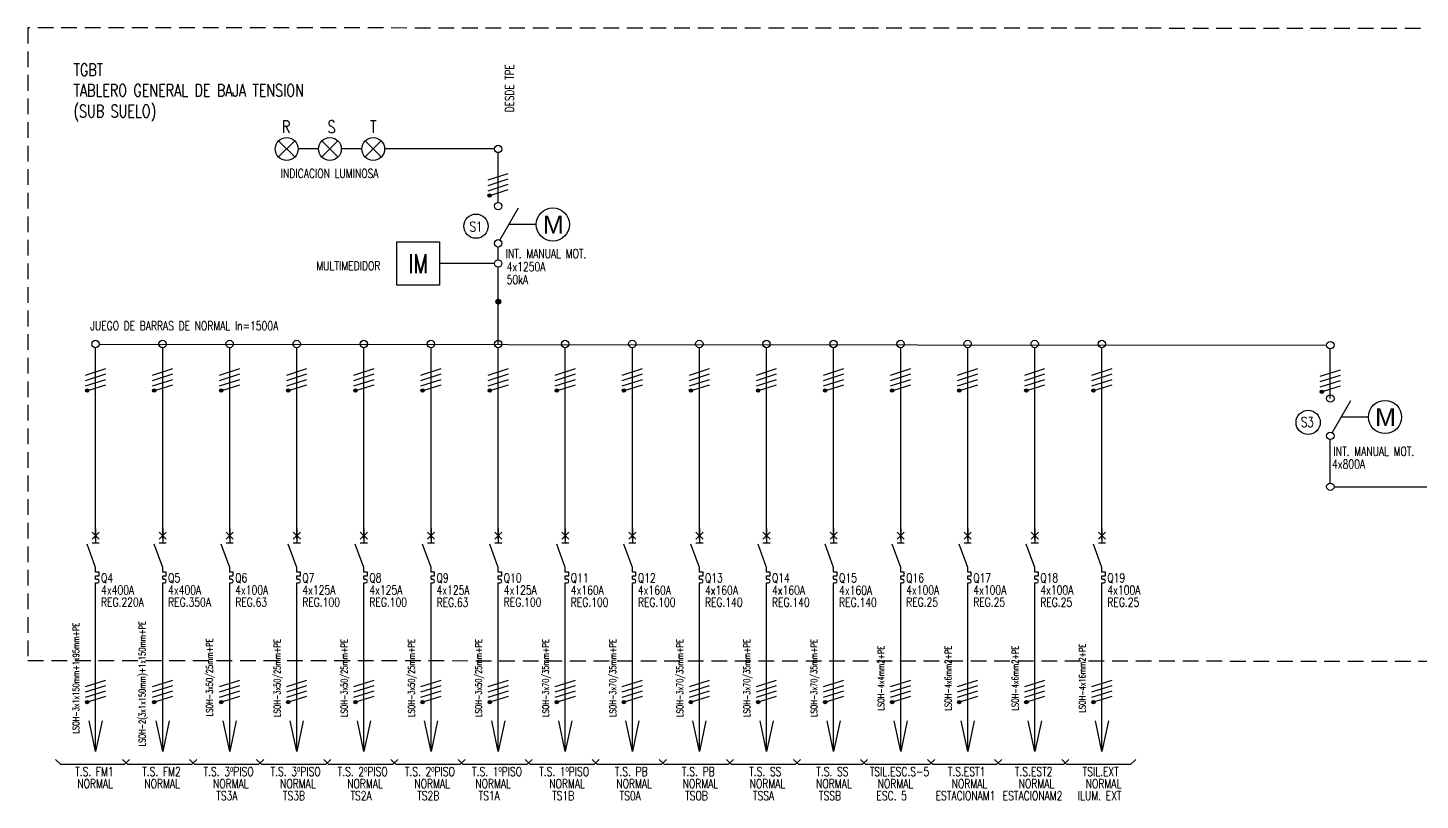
# Model space of a CAD drawing. Header units: millimetres. Extents: x 1657 to 1770, y 2038 to 2082.
# Drawn here: x 1656.92 to 1685.05, y 2062.89 to 2078.5 of the extents above; entities that cross this region are included whole.
import ezdxf
from ezdxf.enums import TextEntityAlignment as Align

# ---------------------------------------------------------------- set-up
doc = ezdxf.new("R2010")
doc.units = ezdxf.units.MM
doc.linetypes.add('OCJ-ESQUEMAS UNIFILARES-CORREGIDOS IDO-REV.br$0$DASHED', pattern=[19.05, 12.7, -6.35])
for name, color, linetype in [('OCJ-ESQUEMAS UNIFILARES-CORREGIDOS IDO-REV.br$0$00-IE-CABLES', 10, 'Continuous'), ('OCJ-ESQUEMAS UNIFILARES-CORREGIDOS IDO-REV.br$0$01-ELE-APARATOS', 170, 'Continuous'), ('OCJ-ESQUEMAS UNIFILARES-CORREGIDOS IDO-REV.br$0$CABLES', 10, 'Continuous'), ('OCJ-ESQUEMAS UNIFILARES-CORREGIDOS IDO-REV.br$0$ELECTRIC', 4, 'Continuous'), ('OCJ-ESQUEMAS UNIFILARES-CORREGIDOS IDO-REV.br$0$TEXTO', 7, 'Continuous')]:
    doc.layers.add(name, color=color, linetype=linetype)
doc.styles.add('OCJ-ESQUEMAS UNIFILARES-CORREGIDOS IDO-REV.br$0$Electricidad', font='ROMANS.SHX', dxfattribs={"width": 0.75, "height": 0.175})
doc.styles.add('OCJ-ESQUEMAS UNIFILARES-CORREGIDOS IDO-REV.br$0$Standard', font='Arial.ttf')

# ---------------------------------------------------------------- blocks, each defined once
blk = doc.blocks.new('OCJ-ESQUEMAS UNIFILARES-CORREGIDOS IDO-REV.br$0$Int-Motoriz')
for p, q in [((0.037, -0.686), (0.412, -0.036)), ((0.768, -0.371), (0.219, -0.371))]:
    blk.add_line(p, q)
for centre, radius in [((0, 0), 0.0741), ((1.101, -0.371), 0.333), ((0, -0.75), 0.0741)]:
    blk.add_circle(centre, radius)
at = {"style": 'OCJ-ESQUEMAS UNIFILARES-CORREGIDOS IDO-REV.br$0$Standard'}
blk.add_text('M', height=0.36, dxfattribs=at).set_placement((0.901, -0.553))
blk = doc.blocks.new('OCJ-ESQUEMAS UNIFILARES-CORREGIDOS IDO-REV.br$0$Unif-Interruptor-Term')
for p, q in [((0, -1.013), (0.045, -1.013)), ((0, -1.103), (0.045, -1.103))]:
    blk.add_line(p, q)
for points in [[(-0.09, 0.177), (0.09, -0.003)], [(-0.09, -0.003), (0.09, 0.177)], [(0, 0.267), (0, -0.093)], [(0, -0.72), (-0.215, -0.128)], [(-0.09, -0.093), (0.09, -0.093)], [(0, -0.833), (0, -0.72)], [(0, -0.923), (0.09, -0.923), (0.09, -0.833), (0, -0.833)], [(0, -1.013), (0, -0.923)], [(0, -1.215), (0, -1.103)]]:
    blk.add_lwpolyline(points)
blk.add_arc((0.045, -1.058), 0.045, 270, 90)

msp = doc.modelspace()

# ---------------------------------------------------------------- hatches: boundary and pattern name
at = {"layer": 'OCJ-ESQUEMAS UNIFILARES-CORREGIDOS IDO-REV.br$0$00-IE-CABLES'}
for points in [[(1666.222, 2075.092, 1), (1666.277, 2075.131, 1)], [(1658.089, 2071.15, 1), (1658.144, 2071.19, 1)], [(1659.444, 2071.15, 1), (1659.499, 2071.19, 1)], [(1660.8, 2071.15, 1), (1660.854, 2071.19, 1)], [(1662.155, 2071.15, 1), (1662.21, 2071.19, 1)], [(1663.51, 2071.15, 1), (1663.565, 2071.19, 1)], [(1664.867, 2071.15, 1), (1664.922, 2071.19, 1)], [(1666.225, 2071.15, 1), (1666.28, 2071.19, 1)], [(1667.58, 2071.15, 1), (1667.635, 2071.19, 1)], [(1668.935, 2071.15, 1), (1668.99, 2071.19, 1)], [(1670.29, 2071.15, 1), (1670.345, 2071.19, 1)], [(1671.645, 2071.15, 1), (1671.7, 2071.19, 1)], [(1673.001, 2071.15, 1), (1673.055, 2071.19, 1)], [(1674.356, 2071.15, 1), (1674.411, 2071.19, 1)], [(1675.711, 2071.15, 1), (1675.766, 2071.19, 1)], [(1677.066, 2071.15, 1), (1677.121, 2071.19, 1)], [(1678.421, 2071.15, 1), (1678.476, 2071.19, 1)], [(1683.037, 2071.127, 1), (1683.092, 2071.167, 1)], [(1658.089, 2064.856, 1), (1658.144, 2064.896, 1)], [(1659.444, 2064.856, 1), (1659.499, 2064.896, 1)], [(1660.8, 2064.856, 1), (1660.854, 2064.896, 1)], [(1662.155, 2064.856, 1), (1662.21, 2064.896, 1)], [(1663.51, 2064.856, 1), (1663.565, 2064.896, 1)], [(1664.867, 2064.856, 1), (1664.922, 2064.896, 1)], [(1666.225, 2064.856, 1), (1666.28, 2064.896, 1)], [(1667.58, 2064.856, 1), (1667.635, 2064.896, 1)], [(1668.935, 2064.856, 1), (1668.99, 2064.896, 1)], [(1670.29, 2064.856, 1), (1670.345, 2064.896, 1)], [(1671.645, 2064.856, 1), (1671.7, 2064.896, 1)], [(1673.001, 2064.856, 1), (1673.055, 2064.896, 1)], [(1674.356, 2064.856, 1), (1674.411, 2064.896, 1)], [(1675.711, 2064.856, 1), (1675.766, 2064.896, 1)], [(1677.066, 2064.856, 1), (1677.121, 2064.896, 1)], [(1678.421, 2064.856, 1), (1678.476, 2064.896, 1)]]:
    msp.add_hatch(color=256, dxfattribs=at).paths.add_polyline_path(points)
at = {"layer": 'OCJ-ESQUEMAS UNIFILARES-CORREGIDOS IDO-REV.br$0$CABLES'}
msp.add_hatch(color=256, dxfattribs=at).paths.add_polyline_path([(1666.467, 2072.997, 1), (1666.386, 2072.938, 1)])

# ---------------------------------------------------------------- linework, layer by layer
at = {"layer": 'OCJ-ESQUEMAS UNIFILARES-CORREGIDOS IDO-REV.br$0$00-IE-CABLES'}
for p, q in [((1662.794, 2076.053), (1662.378, 2076.053)), ((1663.669, 2076.053), (1663.253, 2076.053)), ((1666.348, 2076.053), (1664.128, 2076.053)), ((1666.422, 2074.973), (1666.422, 2075.979)), ((1666.422, 2073.813), (1666.422, 2074.071)), ((1666.348, 2073.739), (1665.238, 2073.739)), ((1666.422, 2072.112), (1666.422, 2073.665)), ((1658.289, 2069.176), (1658.289, 2072.038)), ((1658.361, 2072.112), (1683.162, 2072.089)), ((1659.644, 2069.176), (1659.644, 2072.038)), ((1660.999, 2069.176), (1660.999, 2072.038)), ((1662.354, 2069.176), (1662.354, 2072.038)), ((1663.709, 2069.176), (1663.709, 2072.038)), ((1665.067, 2069.176), (1665.067, 2072.038)), ((1666.424, 2069.176), (1666.424, 2072.038)), ((1667.779, 2069.176), (1667.779, 2072.038)), ((1669.134, 2069.176), (1669.134, 2072.038)), ((1670.49, 2069.176), (1670.49, 2072.038)), ((1671.845, 2069.176), (1671.845, 2072.038)), ((1673.2, 2069.176), (1673.2, 2072.038)), ((1674.555, 2069.176), (1674.555, 2072.038)), ((1675.91, 2069.176), (1675.91, 2072.038)), ((1677.266, 2069.176), (1677.266, 2072.038)), ((1678.621, 2069.176), (1678.621, 2072.038)), ((1683.236, 2071.009), (1683.236, 2072.014)), ((1683.236, 2069.302), (1683.236, 2070.181)), ((1658.289, 2068.171), (1658.289, 2069.176)), ((1659.644, 2068.171), (1659.644, 2069.176)), ((1660.999, 2068.171), (1660.999, 2069.176)), ((1662.354, 2068.171), (1662.354, 2069.176)), ((1663.709, 2068.171), (1663.709, 2069.176)), ((1665.067, 2068.171), (1665.067, 2069.176)), ((1666.424, 2068.171), (1666.424, 2069.176)), ((1667.779, 2068.171), (1667.779, 2069.176)), ((1669.134, 2068.171), (1669.134, 2069.176)), ((1670.49, 2068.171), (1670.49, 2069.176)), ((1671.845, 2068.171), (1671.845, 2069.176)), ((1673.2, 2068.171), (1673.2, 2069.176)), ((1674.555, 2068.171), (1674.555, 2069.176)), ((1675.91, 2068.171), (1675.91, 2069.176)), ((1677.266, 2068.171), (1677.266, 2069.176)), ((1678.621, 2068.171), (1678.621, 2069.176)), ((1683.311, 2069.228), (1685.455, 2069.228)), ((1658.289, 2063.879), (1658.289, 2067.195)), ((1659.644, 2063.879), (1659.644, 2067.195)), ((1660.999, 2063.879), (1660.999, 2067.195)), ((1662.354, 2063.879), (1662.354, 2067.195)), ((1663.709, 2063.879), (1663.709, 2067.195)), ((1665.067, 2063.879), (1665.067, 2067.195)), ((1666.424, 2063.879), (1666.424, 2067.195)), ((1667.779, 2063.879), (1667.779, 2067.195)), ((1669.134, 2063.879), (1669.134, 2067.195)), ((1670.49, 2063.879), (1670.49, 2067.195)), ((1671.845, 2063.879), (1671.845, 2067.195)), ((1673.2, 2063.879), (1673.2, 2067.195)), ((1674.555, 2063.879), (1674.555, 2067.195)), ((1675.91, 2063.879), (1675.91, 2067.195)), ((1677.266, 2063.879), (1677.266, 2067.195)), ((1678.621, 2063.879), (1678.621, 2067.195))]:
    msp.add_line(p, q, dxfattribs=at)
for points in [[(1666.218, 2075.427), (1666.626, 2075.556)], [(1666.218, 2075.318), (1666.626, 2075.447)], [(1666.218, 2075.21), (1666.626, 2075.339)], [(1666.282, 2075.122), (1666.626, 2075.231)], [(1658.084, 2071.485), (1658.493, 2071.615)], [(1659.439, 2071.485), (1659.848, 2071.615)], [(1660.795, 2071.485), (1661.203, 2071.615)], [(1662.15, 2071.485), (1662.558, 2071.615)], [(1663.505, 2071.485), (1663.914, 2071.615)], [(1664.862, 2071.485), (1665.271, 2071.615)], [(1666.22, 2071.485), (1666.628, 2071.615)], [(1667.575, 2071.485), (1667.984, 2071.615)], [(1668.93, 2071.485), (1669.339, 2071.615)], [(1670.285, 2071.485), (1670.694, 2071.615)], [(1671.641, 2071.485), (1672.049, 2071.615)], [(1672.996, 2071.485), (1673.404, 2071.615)], [(1674.351, 2071.485), (1674.759, 2071.615)], [(1675.706, 2071.485), (1676.115, 2071.615)], [(1677.061, 2071.485), (1677.47, 2071.615)], [(1678.416, 2071.485), (1678.825, 2071.615)], [(1683.032, 2071.462), (1683.441, 2071.591)], [(1658.084, 2071.377), (1658.493, 2071.506)], [(1658.084, 2071.268), (1658.493, 2071.398)], [(1659.439, 2071.377), (1659.848, 2071.506)], [(1659.439, 2071.268), (1659.848, 2071.398)], [(1660.795, 2071.377), (1661.203, 2071.506)], [(1660.795, 2071.268), (1661.203, 2071.398)], [(1662.15, 2071.377), (1662.558, 2071.506)], [(1662.15, 2071.268), (1662.558, 2071.398)], [(1663.505, 2071.377), (1663.914, 2071.506)], [(1663.505, 2071.268), (1663.914, 2071.398)], [(1664.862, 2071.377), (1665.271, 2071.506)], [(1664.862, 2071.268), (1665.271, 2071.398)], [(1666.22, 2071.377), (1666.628, 2071.506)], [(1666.22, 2071.268), (1666.628, 2071.398)], [(1667.575, 2071.377), (1667.984, 2071.506)], [(1667.575, 2071.268), (1667.984, 2071.398)], [(1668.93, 2071.377), (1669.339, 2071.506)], [(1668.93, 2071.268), (1669.339, 2071.398)], [(1670.285, 2071.377), (1670.694, 2071.506)], [(1670.285, 2071.268), (1670.694, 2071.398)], [(1671.641, 2071.377), (1672.049, 2071.506)], [(1671.641, 2071.268), (1672.049, 2071.398)], [(1672.996, 2071.377), (1673.404, 2071.506)], [(1672.996, 2071.268), (1673.404, 2071.398)], [(1674.351, 2071.377), (1674.759, 2071.506)], [(1674.351, 2071.268), (1674.759, 2071.398)], [(1675.706, 2071.377), (1676.115, 2071.506)], [(1675.706, 2071.268), (1676.115, 2071.398)], [(1677.061, 2071.377), (1677.47, 2071.506)], [(1677.061, 2071.268), (1677.47, 2071.398)], [(1678.416, 2071.377), (1678.825, 2071.506)], [(1678.416, 2071.268), (1678.825, 2071.398)], [(1683.032, 2071.353), (1683.441, 2071.483)], [(1683.032, 2071.245), (1683.441, 2071.374)], [(1658.149, 2071.18), (1658.493, 2071.289)], [(1659.504, 2071.18), (1659.848, 2071.289)], [(1660.859, 2071.18), (1661.203, 2071.289)], [(1662.214, 2071.18), (1662.558, 2071.289)], [(1663.57, 2071.18), (1663.914, 2071.289)], [(1664.927, 2071.18), (1665.271, 2071.289)], [(1666.284, 2071.18), (1666.628, 2071.289)], [(1667.64, 2071.18), (1667.984, 2071.289)], [(1668.995, 2071.18), (1669.339, 2071.289)], [(1670.35, 2071.18), (1670.694, 2071.289)], [(1671.705, 2071.18), (1672.049, 2071.289)], [(1673.06, 2071.18), (1673.404, 2071.289)], [(1674.416, 2071.18), (1674.759, 2071.289)], [(1675.771, 2071.18), (1676.115, 2071.289)], [(1677.126, 2071.18), (1677.47, 2071.289)], [(1678.481, 2071.18), (1678.825, 2071.289)], [(1683.097, 2071.157), (1683.441, 2071.266)], [(1658.084, 2065.191), (1658.493, 2065.32)], [(1658.084, 2065.083), (1658.493, 2065.212)], [(1659.439, 2065.191), (1659.848, 2065.32)], [(1659.439, 2065.083), (1659.848, 2065.212)], [(1660.795, 2065.191), (1661.203, 2065.32)], [(1660.795, 2065.083), (1661.203, 2065.212)], [(1662.15, 2065.191), (1662.558, 2065.32)], [(1662.15, 2065.083), (1662.558, 2065.212)], [(1663.505, 2065.191), (1663.914, 2065.32)], [(1663.505, 2065.083), (1663.914, 2065.212)], [(1664.862, 2065.191), (1665.271, 2065.32)], [(1664.862, 2065.083), (1665.271, 2065.212)], [(1666.22, 2065.191), (1666.628, 2065.32)], [(1666.22, 2065.083), (1666.628, 2065.212)], [(1667.575, 2065.191), (1667.984, 2065.32)], [(1667.575, 2065.083), (1667.984, 2065.212)], [(1668.93, 2065.191), (1669.339, 2065.32)], [(1668.93, 2065.083), (1669.339, 2065.212)], [(1670.285, 2065.191), (1670.694, 2065.32)], [(1670.285, 2065.083), (1670.694, 2065.212)], [(1671.641, 2065.191), (1672.049, 2065.32)], [(1671.641, 2065.083), (1672.049, 2065.212)], [(1672.996, 2065.191), (1673.404, 2065.32)], [(1672.996, 2065.083), (1673.404, 2065.212)], [(1674.351, 2065.191), (1674.759, 2065.32)], [(1674.351, 2065.083), (1674.759, 2065.212)], [(1675.706, 2065.191), (1676.115, 2065.32)], [(1675.706, 2065.083), (1676.115, 2065.212)], [(1677.061, 2065.191), (1677.47, 2065.32)], [(1677.061, 2065.083), (1677.47, 2065.212)], [(1678.416, 2065.191), (1678.825, 2065.32)], [(1678.416, 2065.083), (1678.825, 2065.212)], [(1658.084, 2064.974), (1658.493, 2065.104)], [(1658.149, 2064.886), (1658.493, 2064.995)], [(1659.439, 2064.974), (1659.848, 2065.104)], [(1659.504, 2064.886), (1659.848, 2064.995)], [(1660.795, 2064.974), (1661.203, 2065.104)], [(1660.859, 2064.886), (1661.203, 2064.995)], [(1662.15, 2064.974), (1662.558, 2065.104)], [(1662.214, 2064.886), (1662.558, 2064.995)], [(1663.505, 2064.974), (1663.914, 2065.104)], [(1663.57, 2064.886), (1663.914, 2064.995)], [(1664.862, 2064.974), (1665.271, 2065.104)], [(1664.927, 2064.886), (1665.271, 2064.995)], [(1666.22, 2064.974), (1666.628, 2065.104)], [(1666.284, 2064.886), (1666.628, 2064.995)], [(1667.575, 2064.974), (1667.984, 2065.104)], [(1667.64, 2064.886), (1667.984, 2064.995)], [(1668.93, 2064.974), (1669.339, 2065.104)], [(1668.995, 2064.886), (1669.339, 2064.995)], [(1670.285, 2064.974), (1670.694, 2065.104)], [(1670.35, 2064.886), (1670.694, 2064.995)], [(1671.641, 2064.974), (1672.049, 2065.104)], [(1671.705, 2064.886), (1672.049, 2064.995)], [(1672.996, 2064.974), (1673.404, 2065.104)], [(1673.06, 2064.886), (1673.404, 2064.995)], [(1674.351, 2064.974), (1674.759, 2065.104)], [(1674.416, 2064.886), (1674.759, 2064.995)], [(1675.706, 2064.974), (1676.115, 2065.104)], [(1675.771, 2064.886), (1676.115, 2064.995)], [(1677.061, 2064.974), (1677.47, 2065.104)], [(1677.126, 2064.886), (1677.47, 2064.995)], [(1678.416, 2064.974), (1678.825, 2065.104)], [(1678.481, 2064.886), (1678.825, 2064.995)], [(1658.42, 2064.5), (1658.289, 2063.879), (1658.157, 2064.5)], [(1659.775, 2064.5), (1659.644, 2063.879), (1659.512, 2064.5)], [(1661.13, 2064.5), (1660.999, 2063.879), (1660.868, 2064.5)], [(1662.485, 2064.5), (1662.354, 2063.879), (1662.223, 2064.5)], [(1663.841, 2064.5), (1663.709, 2063.879), (1663.578, 2064.5)], [(1665.198, 2064.5), (1665.067, 2063.879), (1664.935, 2064.5)], [(1666.555, 2064.5), (1666.424, 2063.879), (1666.293, 2064.5)], [(1667.911, 2064.5), (1667.779, 2063.879), (1667.648, 2064.5)], [(1669.266, 2064.5), (1669.134, 2063.879), (1669.003, 2064.5)], [(1670.621, 2064.5), (1670.49, 2063.879), (1670.358, 2064.5)], [(1671.976, 2064.5), (1671.845, 2063.879), (1671.714, 2064.5)], [(1673.331, 2064.5), (1673.2, 2063.879), (1673.069, 2064.5)], [(1674.687, 2064.5), (1674.555, 2063.879), (1674.424, 2064.5)], [(1676.042, 2064.5), (1675.91, 2063.879), (1675.779, 2064.5)], [(1677.397, 2064.5), (1677.266, 2063.879), (1677.134, 2064.5)], [(1678.752, 2064.5), (1678.621, 2063.879), (1678.489, 2064.5)]]:
    msp.add_lwpolyline(points, dxfattribs=at)
for centre, radius in [((1666.422, 2076.053), 0.0744), ((1666.25, 2075.112), 0.0339), ((1666.422, 2073.739), 0.0744), ((1658.286, 2072.112), 0.0744), ((1659.642, 2072.112), 0.0744), ((1660.997, 2072.112), 0.0744), ((1662.352, 2072.112), 0.0744), ((1663.707, 2072.112), 0.0744), ((1663.707, 2072.112), 0.0744), ((1665.064, 2072.112), 0.0744), ((1665.064, 2072.112), 0.0744), ((1666.422, 2072.112), 0.0744), ((1666.422, 2072.112), 0.0744), ((1667.777, 2072.112), 0.0744), ((1667.777, 2072.112), 0.0744), ((1669.132, 2072.112), 0.0744), ((1670.487, 2072.112), 0.0744), ((1671.843, 2072.112), 0.0744), ((1671.843, 2072.112), 0.0744), ((1673.198, 2072.112), 0.0744), ((1673.198, 2072.112), 0.0744), ((1673.198, 2072.112), 0.0744), ((1674.553, 2072.112), 0.0744), ((1674.553, 2072.112), 0.0744), ((1674.553, 2072.112), 0.0744), ((1675.908, 2072.112), 0.0744), ((1675.908, 2072.112), 0.0744), ((1675.908, 2072.112), 0.0744), ((1677.263, 2072.112), 0.0744), ((1677.263, 2072.112), 0.0744), ((1677.263, 2072.112), 0.0744), ((1678.618, 2072.112), 0.0744), ((1678.618, 2072.112), 0.0744), ((1678.618, 2072.112), 0.0744), ((1683.236, 2072.089), 0.0744), ((1658.117, 2071.17), 0.0339), ((1659.472, 2071.17), 0.0339), ((1660.827, 2071.17), 0.0339), ((1662.182, 2071.17), 0.0339), ((1663.537, 2071.17), 0.0339), ((1664.895, 2071.17), 0.0339), ((1666.252, 2071.17), 0.0339), ((1667.607, 2071.17), 0.0339), ((1668.963, 2071.17), 0.0339), ((1670.318, 2071.17), 0.0339), ((1671.673, 2071.17), 0.0339), ((1673.028, 2071.17), 0.0339), ((1674.383, 2071.17), 0.0339), ((1675.738, 2071.17), 0.0339), ((1677.094, 2071.17), 0.0339), ((1678.449, 2071.17), 0.0339), ((1683.064, 2071.147), 0.0339), ((1683.236, 2069.228), 0.0744), ((1658.117, 2064.876), 0.0339), ((1659.472, 2064.876), 0.0339), ((1660.827, 2064.876), 0.0339), ((1662.182, 2064.876), 0.0339), ((1663.537, 2064.876), 0.0339), ((1664.895, 2064.876), 0.0339), ((1666.252, 2064.876), 0.0339), ((1667.607, 2064.876), 0.0339), ((1668.963, 2064.876), 0.0339), ((1670.318, 2064.876), 0.0339), ((1671.673, 2064.876), 0.0339), ((1673.028, 2064.876), 0.0339), ((1674.383, 2064.876), 0.0339), ((1675.738, 2064.876), 0.0339), ((1677.094, 2064.876), 0.0339), ((1678.449, 2064.876), 0.0339)]:
    msp.add_circle(centre, radius, dxfattribs=at)
at = {"layer": 'OCJ-ESQUEMAS UNIFILARES-CORREGIDOS IDO-REV.br$0$01-ELE-APARATOS'}
for p, q in [((1662.311, 2075.891), (1661.986, 2076.216)), ((1661.986, 2075.891), (1662.311, 2076.216)), ((1663.186, 2075.891), (1662.861, 2076.216)), ((1662.861, 2075.891), (1663.186, 2076.216)), ((1664.061, 2075.891), (1663.736, 2076.216)), ((1663.736, 2075.891), (1664.061, 2076.216))]:
    msp.add_line(p, q, dxfattribs=at)
msp.add_lwpolyline([(1664.373, 2074.175), (1665.238, 2074.175), (1665.238, 2073.303), (1664.373, 2073.303)], close=True, dxfattribs=at)
for centre in [(1662.149, 2076.053), (1663.023, 2076.053), (1663.898, 2076.053)]:
    msp.add_circle(centre, 0.23, dxfattribs=at)
at = {"layer": 'OCJ-ESQUEMAS UNIFILARES-CORREGIDOS IDO-REV.br$0$CABLES'}
msp.add_circle((1666.426, 2072.967), 0.0502, dxfattribs=at)
at = {"layer": 'OCJ-ESQUEMAS UNIFILARES-CORREGIDOS IDO-REV.br$0$ELECTRIC', "linetype": 'OCJ-ESQUEMAS UNIFILARES-CORREGIDOS IDO-REV.br$0$DASHED', "ltscale": 0.025}
msp.add_lwpolyline([(1656.92, 2065.717), (1709.824, 2065.694), (1709.824, 2078.478), (1656.92, 2078.501)], close=True, dxfattribs=at)
at = {"layer": 'OCJ-ESQUEMAS UNIFILARES-CORREGIDOS IDO-REV.br$0$TEXTO'}
for points in [[(1658.975, 2063.719), (1658.869, 2063.613), (1657.583, 2063.613), (1657.476, 2063.719)], [(1660.331, 2063.719), (1660.224, 2063.613), (1658.938, 2063.613), (1658.832, 2063.719)], [(1661.686, 2063.719), (1661.579, 2063.613), (1660.293, 2063.613), (1660.187, 2063.719)], [(1663.041, 2063.719), (1662.934, 2063.613), (1661.648, 2063.613), (1661.542, 2063.719)], [(1664.396, 2063.719), (1664.29, 2063.613), (1663.004, 2063.613), (1662.897, 2063.719)], [(1665.753, 2063.719), (1665.647, 2063.613), (1664.361, 2063.613), (1664.255, 2063.719)], [(1667.111, 2063.719), (1667.004, 2063.613), (1665.718, 2063.613), (1665.612, 2063.719)], [(1668.466, 2063.719), (1668.36, 2063.613), (1667.074, 2063.613), (1666.967, 2063.719)], [(1669.821, 2063.719), (1669.715, 2063.613), (1668.429, 2063.613), (1668.322, 2063.719)], [(1671.176, 2063.719), (1671.07, 2063.613), (1669.784, 2063.613), (1669.678, 2063.719)], [(1672.532, 2063.719), (1672.425, 2063.613), (1671.139, 2063.613), (1671.033, 2063.719)], [(1673.887, 2063.719), (1673.78, 2063.613), (1672.494, 2063.613), (1672.388, 2063.719)], [(1675.242, 2063.719), (1675.135, 2063.613), (1673.85, 2063.613), (1673.743, 2063.719)], [(1676.597, 2063.719), (1676.491, 2063.613), (1675.205, 2063.613), (1675.098, 2063.719)], [(1677.952, 2063.719), (1677.846, 2063.613), (1676.56, 2063.613), (1676.453, 2063.719)], [(1679.307, 2063.719), (1679.201, 2063.613), (1677.915, 2063.613), (1677.809, 2063.719)]]:
    msp.add_lwpolyline(points, dxfattribs=at)
for centre in [(1665.974, 2074.493), (1682.788, 2070.528)]:
    msp.add_circle(centre, 0.245, dxfattribs=at)

# ---------------------------------------------------------------- block references
at = {"layer": 'OCJ-ESQUEMAS UNIFILARES-CORREGIDOS IDO-REV.br$0$01-ELE-APARATOS'}
for name, p, xscale, yscale, zscale in [('OCJ-ESQUEMAS UNIFILARES-CORREGIDOS IDO-REV.br$0$Int-Motoriz', (1666.422, 2074.899), 1.003833885911366, 1.003833885911366, 1.003833885911366), ('OCJ-ESQUEMAS UNIFILARES-CORREGIDOS IDO-REV.br$0$Int-Motoriz', (1683.236, 2071.009), 1.003833885911366, 1.003833885911366, 1.003833885911366), ('OCJ-ESQUEMAS UNIFILARES-CORREGIDOS IDO-REV.br$0$Unif-Interruptor-Term', (1658.289, 2068.171), 0.8030671087290476, 0.8030671087290476, 0.8030671087290476), ('OCJ-ESQUEMAS UNIFILARES-CORREGIDOS IDO-REV.br$0$Unif-Interruptor-Term', (1659.644, 2068.171), 0.8030671087290476, 0.8030671087290476, 0.8030671087290476), ('OCJ-ESQUEMAS UNIFILARES-CORREGIDOS IDO-REV.br$0$Unif-Interruptor-Term', (1660.999, 2068.171), 0.8030671087290476, 0.8030671087290476, 0.8030671087290476), ('OCJ-ESQUEMAS UNIFILARES-CORREGIDOS IDO-REV.br$0$Unif-Interruptor-Term', (1662.354, 2068.171), 0.8030671087290476, 0.8030671087290476, 0.8030671087290476), ('OCJ-ESQUEMAS UNIFILARES-CORREGIDOS IDO-REV.br$0$Unif-Interruptor-Term', (1663.709, 2068.171), 0.8030671087290476, 0.8030671087290476, 0.8030671087290476), ('OCJ-ESQUEMAS UNIFILARES-CORREGIDOS IDO-REV.br$0$Unif-Interruptor-Term', (1665.067, 2068.171), 0.8030671087290476, 0.8030671087290476, 0.8030671087290476), ('OCJ-ESQUEMAS UNIFILARES-CORREGIDOS IDO-REV.br$0$Unif-Interruptor-Term', (1666.424, 2068.171), 0.8030671087290476, 0.8030671087290476, 0.8030671087290476), ('OCJ-ESQUEMAS UNIFILARES-CORREGIDOS IDO-REV.br$0$Unif-Interruptor-Term', (1667.779, 2068.171), 0.8030671087290476, 0.8030671087290476, 0.8030671087290476), ('OCJ-ESQUEMAS UNIFILARES-CORREGIDOS IDO-REV.br$0$Unif-Interruptor-Term', (1669.134, 2068.171), 0.8030671087290476, 0.8030671087290476, 0.8030671087290476), ('OCJ-ESQUEMAS UNIFILARES-CORREGIDOS IDO-REV.br$0$Unif-Interruptor-Term', (1670.49, 2068.171), 0.8030671087290476, 0.8030671087290476, 0.8030671087290476), ('OCJ-ESQUEMAS UNIFILARES-CORREGIDOS IDO-REV.br$0$Unif-Interruptor-Term', (1671.845, 2068.171), 0.8030671087290476, 0.8030671087290476, 0.8030671087290476), ('OCJ-ESQUEMAS UNIFILARES-CORREGIDOS IDO-REV.br$0$Unif-Interruptor-Term', (1673.2, 2068.171), 0.8030671087290476, 0.8030671087290476, 0.8030671087290476), ('OCJ-ESQUEMAS UNIFILARES-CORREGIDOS IDO-REV.br$0$Unif-Interruptor-Term', (1674.555, 2068.171), 0.8030671087290476, 0.8030671087290476, 0.8030671087290476), ('OCJ-ESQUEMAS UNIFILARES-CORREGIDOS IDO-REV.br$0$Unif-Interruptor-Term', (1675.91, 2068.171), 0.8030671087290476, 0.8030671087290476, 0.8030671087290476), ('OCJ-ESQUEMAS UNIFILARES-CORREGIDOS IDO-REV.br$0$Unif-Interruptor-Term', (1677.266, 2068.171), 0.8030671087290476, 0.8030671087290476, 0.8030671087290476), ('OCJ-ESQUEMAS UNIFILARES-CORREGIDOS IDO-REV.br$0$Unif-Interruptor-Term', (1678.621, 2068.171), 0.8030671087290476, 0.8030671087290476, 0.8030671087290476)]:
    msp.add_blockref(name, p, dxfattribs=dict(at, xscale=xscale, yscale=yscale, zscale=zscale))

# ---------------------------------------------------------------- texts
at = {"layer": 'OCJ-ESQUEMAS UNIFILARES-CORREGIDOS IDO-REV.br$0$01-ELE-APARATOS', "style": 'OCJ-ESQUEMAS UNIFILARES-CORREGIDOS IDO-REV.br$0$Electricidad', "width": 0.75}
msp.add_text('IM', height=0.3815, dxfattribs=at).set_placement((1664.806, 2073.546), align=Align.CENTER)
at = {"layer": 'OCJ-ESQUEMAS UNIFILARES-CORREGIDOS IDO-REV.br$0$TEXTO', "style": 'OCJ-ESQUEMAS UNIFILARES-CORREGIDOS IDO-REV.br$0$Electricidad', "width": 0.75}
for s, height, p in [('TGBT', 0.251, (1657.842, 2077.528)), ('TABLERO GENERAL DE BAJA TENSION', 0.25096, (1657.842, 2077.112)), ('(SUB SUELO)', 0.25096, (1657.842, 2076.692)), ('INDICACION LUMINOSA', 0.18069, (1662.03, 2075.468)), ('INT. MANUAL MOT.', 0.18069, (1666.572, 2073.848)), ('MULTIMEDIDOR', 0.18069, (1662.747, 2073.601)), ('4x1250A', 0.1807, (1666.593, 2073.585)), ('50kA', 0.1807, (1666.594, 2073.323)), ('JUEGO DE BARRAS DE NORMAL In=1500A', 0.18069, (1658.181, 2072.39)), ('S3', 0.2008, (1682.643, 2070.434)), ('INT. MANUAL MOT.', 0.18069, (1683.3, 2069.853)), ('4x800A', 0.1807, (1683.27, 2069.595)), ('Q4', 0.1807, (1658.399, 2067.296)), ('Q5', 0.1807, (1659.754, 2067.296)), ('Q6', 0.1807, (1661.109, 2067.296)), ('Q7', 0.1807, (1662.465, 2067.296)), ('Q8', 0.1807, (1663.82, 2067.296)), ('Q9', 0.1807, (1665.177, 2067.296)), ('Q10', 0.1807, (1666.535, 2067.296)), ('Q11', 0.1807, (1667.89, 2067.296)), ('Q12', 0.1807, (1669.245, 2067.296)), ('Q13', 0.1807, (1670.6, 2067.296)), ('Q14', 0.1807, (1671.955, 2067.296)), ('Q15', 0.1807, (1673.311, 2067.296)), ('Q16', 0.1807, (1674.666, 2067.296)), ('Q17', 0.1807, (1676.021, 2067.296)), ('Q18', 0.1807, (1677.376, 2067.296)), ('Q19', 0.1807, (1678.731, 2067.296)), ('4x400A', 0.1807, (1658.399, 2067.05)), ('4x400A', 0.1807, (1659.754, 2067.05)), ('4x100A', 0.1807, (1661.109, 2067.05)), ('4x125A', 0.1807, (1662.465, 2067.05)), ('4x125A', 0.1807, (1663.82, 2067.05)), ('4x125A', 0.1807, (1665.177, 2067.049)), ('4x125A', 0.1807, (1666.535, 2067.049)), ('4x160A', 0.1807, (1667.89, 2067.048)), ('4x160A', 0.1807, (1669.245, 2067.048)), ('4x160A', 0.1807, (1670.6, 2067.047)), ('4x160A', 0.1807, (1671.955, 2067.047)), ('4x160A', 0.1807, (1673.311, 2067.046)), ('4x100A', 0.1807, (1674.666, 2067.05)), ('4x100A', 0.1807, (1676.021, 2067.05)), ('4x100A', 0.1807, (1677.376, 2067.049)), ('4x100A', 0.1807, (1678.731, 2067.049)), ('REG.220A', 0.1807, (1658.399, 2066.805)), ('REG.350A', 0.1807, (1659.754, 2066.805)), ('REG.63', 0.1807, (1661.109, 2066.805)), ('REG.100', 0.1807, (1662.465, 2066.805)), ('REG.100', 0.1807, (1663.82, 2066.805)), ('REG.63', 0.1807, (1665.177, 2066.799)), ('REG.100', 0.1807, (1666.535, 2066.805)), ('REG.100', 0.1807, (1667.89, 2066.804)), ('REG.100', 0.1807, (1669.245, 2066.804)), ('REG.140', 0.1807, (1670.6, 2066.803)), ('REG.140', 0.1807, (1671.955, 2066.803)), ('REG.140', 0.1807, (1673.311, 2066.802)), ('REG.25', 0.1807, (1674.666, 2066.805)), ('REG.25', 0.1807, (1676.021, 2066.805)), ('REG.25', 0.1807, (1677.376, 2066.804)), ('REG.25', 0.1807, (1678.731, 2066.803))]:
    msp.add_text(s, height=height, dxfattribs=at).set_placement(p)
for s, height, p in [('DESDE TPE', 0.1757, (1666.741, 2077.28)), ('LSOH-3x1x150mm+1x95mm+PE', 0.13175, (1657.958, 2065.36)), ('LSOH-2(3x1x150mm)+1x150mm+PE', 0.13175, (1659.295, 2065.247)), ('LSOH-3x50/25mm+PE', 0.13175, (1660.655, 2065.375)), ('LSOH-3x50/25mm+PE', 0.13175, (1662.023, 2065.36)), ('LSOH-3x50/25mm+PE', 0.13175, (1663.378, 2065.36)), ('LSOH-3x50/25mm+PE', 0.13175, (1664.736, 2065.36)), ('LSOH-3x50/25mm+PE', 0.13175, (1666.093, 2065.36)), ('LSOH-3x70/35mm+PE', 0.13175, (1667.448, 2065.36)), ('LSOH-3x70/35mm+PE', 0.13175, (1668.804, 2065.36)), ('LSOH-3x70/35mm+PE', 0.13175, (1670.159, 2065.36)), ('LSOH-3x70/35mm+PE', 0.13175, (1671.514, 2065.36)), ('LSOH-3x70/35mm+PE', 0.13175, (1672.869, 2065.36)), ('LSOH-4x4mm2+PE', 0.13175, (1674.224, 2065.36)), ('LSOH-4x6mm2+PE', 0.13175, (1675.579, 2065.359)), ('LSOH-4x6mm2+PE', 0.13175, (1676.935, 2065.359)), ('LSOH-4x16mm2+PE', 0.13175, (1678.29, 2065.359))]:
    msp.add_text(s, height=height, rotation=90, dxfattribs=at).set_placement(p, align=Align.CENTER)
for s, height, p in [('R', 0.25, (1662.138, 2076.376)), ('S', 0.25, (1663.056, 2076.376)), ('T', 0.25, (1663.9, 2076.376)), ('S1', 0.2008, (1665.974, 2074.383)), ('T.S. FM1', 0.1807, (1658.264, 2063.381)), ('T.S. FM2', 0.1807, (1659.619, 2063.381)), ('T.S. 3ºPISO', 0.18069, (1660.975, 2063.381)), ('T.S. 3ºPISO', 0.18069, (1662.33, 2063.381)), ('T.S. 2ºPISO', 0.18069, (1663.685, 2063.381)), ('T.S. 2ºPISO', 0.18069, (1665.042, 2063.381)), ('T.S. 1ºPISO', 0.18069, (1666.4, 2063.381)), ('T.S. 1ºPISO', 0.18069, (1667.755, 2063.381)), ('T.S. PB', 0.1807, (1669.11, 2063.381)), ('T.S. PB', 0.1807, (1670.465, 2063.381)), ('T.S. SS', 0.1807, (1671.82, 2063.381)), ('T.S. SS', 0.1807, (1673.176, 2063.381)), ('TSIL.ESC.S-5', 0.18069, (1674.531, 2063.381)), ('T.S.EST1', 0.1807, (1675.886, 2063.381)), ('T.S.EST2', 0.1807, (1677.241, 2063.381)), ('TSIL.EXT', 0.1807, (1678.596, 2063.381)), ('NORMAL', 0.1807, (1658.28, 2063.138)), ('NORMAL', 0.1807, (1659.635, 2063.138)), ('NORMAL', 0.1807, (1661.022, 2063.138)), ('NORMAL', 0.1807, (1662.377, 2063.138)), ('NORMAL', 0.1807, (1663.732, 2063.138)), ('NORMAL', 0.1807, (1665.09, 2063.138)), ('NORMAL', 0.1807, (1666.32, 2063.138)), ('NORMAL', 0.1807, (1667.814, 2063.138)), ('NORMAL', 0.1807, (1669.169, 2063.138)), ('NORMAL', 0.1807, (1670.509, 2063.138)), ('NORMAL', 0.1807, (1671.865, 2063.138)), ('NORMAL', 0.1807, (1673.207, 2063.138)), ('NORMAL', 0.1807, (1674.451, 2063.138)), ('NORMAL', 0.1807, (1675.945, 2063.138)), ('NORMAL', 0.1807, (1677.3, 2063.138)), ('NORMAL', 0.1807, (1678.655, 2063.138)), ('TS3A', 0.1807, (1660.942, 2062.894)), ('TS3B', 0.1807, (1662.297, 2062.894)), ('TS2A', 0.1807, (1663.653, 2062.894)), ('TS2B', 0.1807, (1665.01, 2062.894)), ('TS1A', 0.1807, (1666.241, 2062.894)), ('TS1B', 0.1807, (1667.735, 2062.894)), ('TS0A', 0.1807, (1669.09, 2062.894)), ('TSOB', 0.1807, (1670.43, 2062.894)), ('TSSA', 0.1807, (1671.785, 2062.894)), ('TSSB', 0.1807, (1673.128, 2062.894)), ('ESC. 5', 0.1807, (1674.372, 2062.894)), ('ESTACIONAM1', 0.18069, (1675.865, 2062.894)), ('ESTACIONAM2', 0.18069, (1677.22, 2062.894)), ('ILUM. EXT', 0.1807, (1678.575, 2062.894))]:
    msp.add_text(s, height=height, dxfattribs=at).set_placement(p, align=Align.CENTER)

doc.saveas('drawing.dxf')
